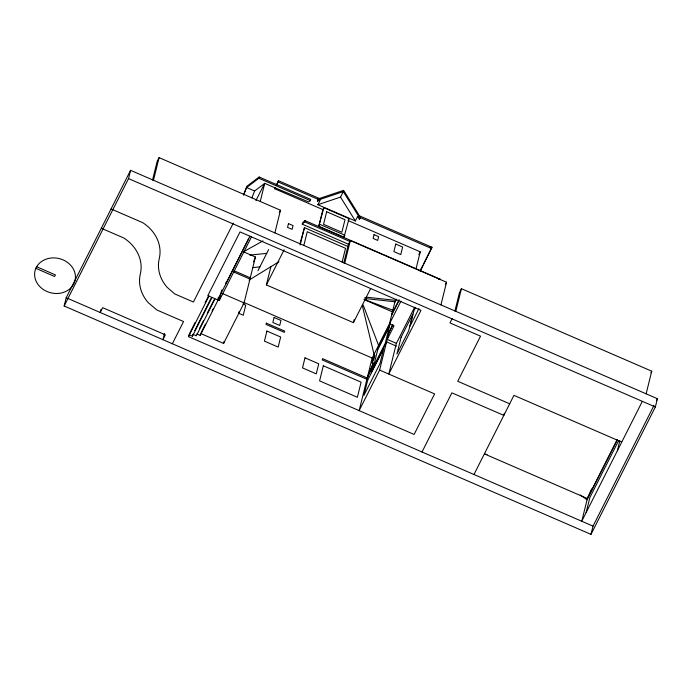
<?xml version="1.0" encoding="UTF-8"?>
<svg xmlns="http://www.w3.org/2000/svg" width="692" height="692" viewBox="0 0 692 692"><rect width="100%" height="100%" fill="white"/><g stroke="black" fill="none" stroke-linecap="round" stroke-linejoin="round"><path stroke-width="1.04" d="M64.157 306.002L66.198 297.742L130.572 170.336L657.4 398.713L655.359 406.974L590.985 534.371L64.157 306.002L128.53 178.597L130.572 170.336M100.989 309.402L100.219 312.49L102.658 307.663L165.353 334.841L162.914 339.668L164.445 333.492M152.543 180.015L157.127 161.487L159.082 157.629L280.476 210.247L274.871 232.893M153.477 180.266L159.082 157.629M392.736 324.617L389.094 331.823L379.631 370.082L434.602 393.912L414.119 434.446L188.501 336.641L188.977 334.712L192.411 336.2L211.942 297.543M192.411 336.2L192.878 334.314L196.312 335.802L214.892 299.03M196.779 333.916L200.222 335.404L200.689 333.518L223.594 343.448L244.077 302.906L255.435 256.992L243.03 251.62M218.482 297.093L217.781 299.921L249.968 236.214M414.646 307.213L396.386 343.344L388.792 374.052L420.978 310.345L240.02 231.907L207.834 295.605L219.286 300.57L220.705 294.861L219.745 296.747M221.942 289.844L220.212 294.861M226.388 281.609L225.877 283.651L248.636 238.602M243.843 194.521L246.594 187.523L258.843 178.268L259.154 177.014L310.691 199.348L310.379 200.611L308.632 201.934L275.027 187.835L274.793 188.778L322.887 209.624L318.778 226.241L343.976 237.166L349.062 218.62L323.865 207.695L322.887 209.624M223.594 343.448L224.113 341.355M260.304 201.199L264.716 183.363L275.027 187.835M238.705 313.528L239.224 311.426M276.644 185.11L278.513 180.759L320.474 198.95M370.704 288.443L353.413 322.654L266.377 284.922L270.892 266.68M348.742 244.337L302.274 224.191L302.586 222.936L304.904 220.584L440.527 279.369L438.417 279.144M302.274 224.191L304.592 221.838L304.904 220.584M299.947 243.835L304.445 227.659L348.612 246.802M300.164 244.959L304.445 227.659M303.823 245.548L307.248 231.716L345.524 248.307L342.099 262.138M317.42 201.13L318.233 198.881L343.613 190.352L360.255 217.089L359.944 218.352L359.442 219.347L357.643 216.458L355.368 220.956L317.887 204.711L320.162 200.213L317.42 201.13L318.233 198.881M318.778 226.241L323.865 207.695M343.976 237.166L344.486 235.09M343.803 262.925L348.387 244.397L350.342 240.539L446.548 282.241L440.942 304.887M344.737 263.176L350.342 240.539M359.442 219.347L360.255 217.089M353.413 322.654L354.166 319.609M400.953 301.141L372.158 358.049L359.148 410.615L379.631 370.082M373.005 363.672L367.21 378.022L322.55 358.655L322.238 359.918L366.898 379.277L373.49 362.712L370.998 372.772L386.603 341.883L396.421 346.138M416.117 268.479L420.243 251.827L348.085 220.549M420.174 271.307L431.981 247.286L358.94 215.627M454.895 311.08L459.479 292.552L461.434 288.694L651.734 371.189L646.129 393.826M455.829 311.339L461.434 288.694M504.347 413.28L503.828 415.373L451.885 392.857L422.008 451.988M617.247 439.411L587.378 498.534L581.756 521.232L642.271 401.472M586.141 512.547L589.852 497.557L618.665 440.536M590.985 534.371L593.027 526.119L654.009 405.417M617.359 450.777L619.833 440.778M243.368 195.248L246.906 186.269L259.154 177.014M251.888 197.912L254.613 191.001L264.716 183.363M253.48 261.948L255.435 256.992M587.188 498.69L591.608 488.872M172.343 343.76L183.553 321.555L156.833 309.973L148.322 302.733A39.133 33.51 13.9 0 1 140.329 273.997A39.133 33.51 13.9 0 0 123.833 238.013L101.309 228.248M233.299 223.101L193.423 302.023L174.721 293.91L167.239 287.405A39.133 33.51 13.9 0 1 159.246 258.661A39.133 33.51 13.9 0 0 142.751 222.686L111.066 208.949M255.919 200.611L264.586 183.466M189.452 333.769L195.17 322.455M205.169 302.655L208.508 296.055M188.501 336.641L208.984 296.107M194.789 330.542L210.982 298.486M199.642 328.259L203.448 320.716M207.263 313.173L213.932 299.973M201.164 332.575L205.446 324.09M212.115 310.89L213.067 309.004M200.222 335.404L218.317 299.575M276.195 185.361L278.513 180.759M274.793 188.778L275.416 187.532M219.286 300.57L251.473 236.872M279.308 212.565L280.476 210.247M257.943 270.745L268.669 249.509M266.377 284.922L284.144 249.76M317.887 204.711L340.516 197.108L343.301 191.615L359.944 218.352M348.413 219.909L349.062 218.62M363.905 299.212L365.739 300.008L366.414 298.676L395.331 301.816M396.317 299.178L394.881 302.015L389.475 323.873L394.051 325.854L387.226 339.374L396.386 343.344M418.807 254.665L420.243 251.827M391.966 313.805L399.094 299.688M391.655 315.068L398.782 300.951M420.485 270.044L422.881 265.304M423.841 263.41L431.981 247.286L429.844 247.053M372.694 364.935L373.178 363.966M388.783 333.077L392.883 324.972M415.693 307.3L413.825 310.993L410.088 326.088L418.954 308.546M445.371 284.559L446.548 282.241M452.144 318.631L449.982 322.922L480.533 336.165L457.741 381.275L509.684 403.791M473.959 474.504L513.94 395.357L621.745 442.084M650.947 372.728L651.734 371.189M617.411 439.714L587.067 499.788L580.225 494.953M656.431 400.633L657.4 398.713M249.051 280.087L278.937 261.74M244.172 251.412L262.977 240.903M317.922 200.135L343.301 191.615M249.873 255.088L266.723 253.376M252.519 267.64L259.889 266.887M366.12 297.153L396.109 300.406M484.962 454.142L487.056 454.532M365.739 300.008L393.264 310.397M278.201 182.022L318.666 199.555M357.643 216.458L431.67 248.549M258.843 178.268L310.379 200.611M246.594 187.523L254.613 191.001M319.756 224.312L344.953 235.237M304.592 221.838L350.135 241.577M128.53 178.597L655.359 406.974M364.58 297.88L366.414 298.676M364.796 299.895L392.39 311.858M234.06 270.771L250.288 277.803M233.749 272.025L249.976 279.058M243.619 302.335L372.158 358.049M222.123 293.391L244.077 302.906M242.996 303.978L245.747 305.172L243.255 315.232L238.671 313.251M484.521 453.943L587.378 498.534M36.693 266.783L55.421 274.906L54.616 276.489L35.889 268.366M66.198 297.742L593.027 526.119M340.516 197.108L355.368 220.956M378.913 346.285L363.188 305.06L362.513 306.4L374.061 354.486M288.469 223.602L287.535 227.374L292.119 229.363L293.053 225.592L288.469 223.602M266.342 323.155L266.031 324.41L284.36 332.35L284.672 331.096L266.342 323.155M266.922 331.061L264.43 341.13L278.175 347.09L280.667 337.021L266.922 331.061M274.093 317.455L272.847 322.489L279.724 325.465L280.969 320.439L274.093 317.455M326.667 211.752L323.553 224.329L341.883 232.278L344.988 219.693L326.667 211.752M304.999 357.842L302.508 367.902L316.253 373.862L318.735 363.793L304.999 357.842M323.32 365.783L319.583 380.877L357.375 397.26L361.112 382.166L323.32 365.783M374.043 234.64L373.109 238.42L377.694 240.401L378.628 236.629L374.043 234.64M395.755 244.051L393.886 251.603L400.755 254.578L402.623 247.035L395.755 244.051M367.651 380.289L363.914 395.383L380.003 363.534L383.74 348.439L367.651 380.289M372.85 359.269L371.915 363.041L373.87 359.183L374.805 355.411L372.85 359.269M377.728 349.624L373.576 366.397L385.28 343.232L389.432 326.46L377.728 349.624M378.55 346.268L377.936 348.785L389.639 325.621L390.262 323.103L378.55 346.268M401.075 337.298L396.923 354.07L408.635 330.906L412.778 314.133L401.075 337.298M36.235 267.553L35.344 269.69A20.578 17.62 13.9 0 0 58.37 293.425A20.578 17.62 13.9 0 0 71.864 266.714A20.578 17.62 13.9 0 0 37.437 265.555L36.235 267.553"/></g></svg>
